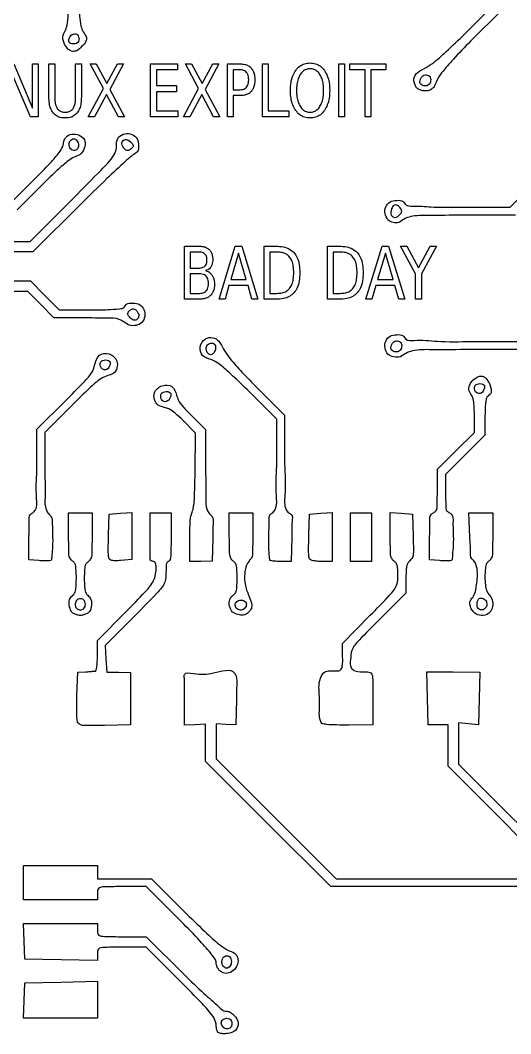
# Model space of a CAD drawing. Extents: x 2 to 350, y 4 to 373.
# Drawn here: x 144 to 209.6, y 85.6 to 221.3 of the extents above; entities that cross this region are included whole.
import ezdxf

# ---------------------------------------------------------------- set-up
doc = ezdxf.new("R2010")
doc.units = 0
doc.layers.get('0').update_dxf_attribs({"linetype": 'CONTINUOUS'})

msp = doc.modelspace()

# ---------------------------------------------------------------- linework, layer by layer
at = {"color": 7}
for p, q in [((203.468751, 219.495907), (207.776829, 223.793627)), ((208.461226, 222.735293), (204.257103, 218.520198)), ((151.851347, 218.880603), (151.851347, 218.880603)), ((150.352059, 217.471884), (150.352059, 217.471884)), ((143.115557, 215.479874), (145.633837, 209.531961)), ((145.633837, 209.531961), (145.633837, 215.479874)), ((145.633837, 215.479874), (146.379429, 215.479874)), ((146.379429, 215.479874), (146.379429, 208.370009)), ((147.821164, 215.479874), (148.593385, 215.479874)), ((147.821164, 211.041554), (147.821164, 215.479874)), ((148.593385, 215.479874), (148.593385, 211.160612)), ((151.396968, 211.160612), (151.396968, 215.479874)), ((151.396968, 215.479874), (152.16919, 215.479874)), ((152.16919, 215.479874), (152.16919, 211.041554)), ((153.340836, 215.479874), (154.166314, 215.479874)), ((155.109718, 212.165422), (153.340836, 215.479874)), ((154.166314, 215.479874), (155.577617, 212.83688)), ((155.577617, 212.83688), (156.996525, 215.479874)), ((157.822003, 215.479874), (155.996061, 212.065431)), ((156.996525, 215.479874), (157.822003, 215.479874)), ((161.435849, 215.479874), (165.026869, 215.479874)), ((161.435849, 208.370009), (161.435849, 215.479874)), ((165.026869, 214.670316), (162.204266, 214.670316)), ((162.204266, 214.670316), (162.204266, 212.565435)), ((165.026869, 215.479874), (165.026869, 214.670316)), ((166.092003, 215.479874), (166.917481, 215.479874)), ((167.860884, 212.165422), (166.092003, 215.479874)), ((166.917481, 215.479874), (168.328784, 212.83688)), ((168.328784, 212.83688), (169.747692, 215.479874)), ((170.57317, 215.479874), (168.747227, 212.065431)), ((169.747692, 215.479874), (170.57317, 215.479874)), ((171.706778, 215.479874), (173.441423, 215.479874)), ((171.706778, 208.370009), (171.706778, 215.479874)), ((172.475195, 214.689358), (172.475195, 212.017788)), ((173.441423, 214.689358), (172.475195, 214.689358)), ((176.408579, 215.479874), (177.176996, 215.479874)), ((176.408579, 208.370009), (176.408579, 215.479874)), ((177.176996, 215.479874), (177.176996, 209.179567)), ((182.776554, 215.608441), (182.776554, 215.608441)), ((182.776554, 214.827458), (182.776554, 214.827458)), ((186.603426, 215.479874), (187.371843, 215.479874)), ((186.603426, 208.370009), (186.603426, 215.479874)), ((187.371843, 215.479874), (187.371843, 208.370009)), ((188.113634, 215.479874), (192.918146, 215.479874)), ((188.113634, 214.670316), (188.113634, 215.479874)), ((190.129778, 214.670316), (188.113634, 214.670316)), ((190.129778, 208.370009), (190.129778, 214.670316)), ((192.918146, 214.670316), (190.901999, 214.670316)), ((190.901999, 214.670316), (190.901999, 208.370009)), ((192.918146, 215.479874), (192.918146, 214.670316)), ((145.344728, 208.370009), (142.82645, 214.317897)), ((153.082162, 208.370009), (155.109718, 212.165422)), ((155.996061, 212.065431), (157.943733, 208.370009)), ((162.204266, 212.565435), (164.908944, 212.565435)), ((164.908944, 212.565435), (164.908944, 211.755876)), ((165.833328, 208.370009), (167.860884, 212.165422)), ((168.747227, 212.065431), (170.6949, 208.370009)), ((172.475195, 212.017788), (173.441423, 212.017788)), ((197.037894, 212.291094), (197.037841, 212.291094)), ((198.888469, 213.008112), (198.888469, 213.008112)), ((155.520556, 211.393973), (153.911444, 208.370009)), ((157.118255, 208.370009), (155.520556, 211.393973)), ((164.908944, 211.755876), (162.204266, 211.755876)), ((162.204266, 211.755876), (162.204266, 209.179567)), ((168.271723, 211.393973), (166.66261, 208.370009)), ((169.869421, 208.370009), (168.271723, 211.393973)), ((173.441423, 211.227297), (172.475195, 211.227297)), ((172.475195, 211.227297), (172.475195, 208.370009)), ((162.204266, 209.179567), (165.095342, 209.179567)), ((165.095342, 209.179567), (165.095342, 208.370009)), ((177.176996, 209.179567), (179.942539, 209.179567)), ((179.942539, 209.179567), (179.942539, 208.370009)), ((146.379429, 208.370009), (145.344728, 208.370009)), ((153.911444, 208.370009), (153.082162, 208.370009)), ((157.943733, 208.370009), (157.118255, 208.370009)), ((165.095342, 208.370009), (161.435849, 208.370009)), ((166.66261, 208.370009), (165.833328, 208.370009)), ((170.6949, 208.370009), (169.869421, 208.370009)), ((172.475195, 208.370009), (171.706778, 208.370009)), ((179.942539, 208.370009), (176.408579, 208.370009)), ((187.371843, 208.370009), (186.603426, 208.370009)), ((190.901999, 208.370009), (190.129778, 208.370009)), ((158.750754, 205.05098), (158.750754, 205.05098)), ((151.732893, 204.896302), (151.732893, 204.896302)), ((142.868769, 196.982514), (146.301738, 200.42841)), ((147.088847, 199.45196), (143.574307, 195.924181)), ((209.546097, 196.27696), (212.529142, 199.27557)), ((145.332992, 191.690847), (151.149804, 197.516099)), ((152.225256, 196.827815), (145.677744, 190.323115)), ((202.57094, 196.27696), (209.546097, 196.27696)), ((193.196938, 194.583627), (193.196911, 194.583627)), ((194.838677, 195.332853), (194.838651, 195.332853)), ((210.251688, 195.218627), (203.074945, 195.218627)), ((138.928541, 191.690847), (145.332992, 191.690847)), ((145.677744, 190.323115), (139.151347, 190.292371)), ((165.95429, 191.060597), (167.917177, 191.060597)), ((165.95429, 183.950732), (165.95429, 191.060597)), ((166.722707, 190.270081), (166.722707, 188.127115)), ((167.860116, 190.270081), (166.722707, 190.270081)), ((170.591423, 183.950732), (172.759729, 191.060597)), ((173.193392, 190.112914), (172.151082, 186.574659)), ((172.759729, 191.060597), (173.630857, 191.060597)), ((174.239505, 186.574659), (173.193392, 190.112914)), ((173.630857, 191.060597), (175.79536, 183.950732)), ((176.620838, 191.060597), (178.199518, 191.060597)), ((176.620838, 183.950732), (176.620838, 191.060597)), ((177.389255, 190.270081), (177.389255, 184.741248)), ((178.317443, 190.270081), (177.389255, 190.270081)), ((185.096256, 191.060597), (186.674936, 191.060597)), ((185.096256, 183.950732), (185.096256, 191.060597)), ((185.864673, 190.270081), (185.864673, 184.741248)), ((186.79286, 190.270081), (185.864673, 190.270081)), ((190.25074, 183.950732), (192.419046, 191.060597)), ((192.852709, 190.112914), (191.810398, 186.574659)), ((192.419046, 191.060597), (193.290174, 191.060597)), ((193.898821, 186.574659), (192.852709, 190.112914)), ((193.290174, 191.060597), (195.454676, 183.950732)), ((194.891678, 191.060597), (195.717156, 191.060597)), ((196.900215, 187.336599), (194.891678, 191.060597)), ((195.717156, 191.060597), (197.29203, 188.136649)), ((197.29203, 188.136649), (198.855495, 191.060597)), ((199.680973, 191.060597), (197.672436, 187.336599)), ((198.855495, 191.060597), (199.680973, 191.060597)), ((166.722707, 188.127115), (167.860116, 188.127115)), ((138.899014, 186.398995), (145.349238, 186.398995)), ((145.349238, 186.398995), (147.26543, 184.458718)), ((166.722707, 187.346133), (166.722707, 184.741248)), ((167.955217, 187.346133), (166.722707, 187.346133)), ((172.151082, 186.574659), (174.239505, 186.574659)), ((191.810398, 186.574659), (193.898821, 186.574659)), ((196.900215, 183.950732), (196.900215, 187.336599)), ((197.672436, 187.336599), (197.672436, 183.950732)), ((144.998718, 184.98807), (138.723648, 184.98807)), ((146.736078, 183.224181), (144.998718, 184.98807)), ((166.722707, 184.741248), (167.955217, 184.741248)), ((171.919036, 185.774634), (171.401686, 183.950732)), ((174.47916, 185.774634), (171.919036, 185.774634)), ((174.99651, 183.950732), (174.47916, 185.774634)), ((177.389255, 184.741248), (178.317443, 184.741248)), ((185.864673, 184.741248), (186.79286, 184.741248)), ((191.578353, 185.774634), (191.061002, 183.950732)), ((194.138476, 185.774634), (191.578353, 185.774634)), ((194.655827, 183.950732), (194.138476, 185.774634)), ((147.26543, 184.458718), (149.181595, 182.518439)), ((167.993259, 183.950732), (165.95429, 183.950732)), ((171.401686, 183.950732), (170.591423, 183.950732)), ((175.79536, 183.950732), (174.99651, 183.950732)), ((178.199518, 183.950732), (176.620838, 183.950732)), ((186.674936, 183.950732), (185.096256, 183.950732)), ((191.061002, 183.950732), (190.25074, 183.950732)), ((195.454676, 183.950732), (194.655827, 183.950732)), ((197.672436, 183.950732), (196.900215, 183.950732)), ((148.473438, 181.460293), (146.736078, 183.224181)), ((149.181595, 182.518439), (153.515179, 182.518439)), ((152.94143, 181.460293), (148.473438, 181.460293)), ((157.848789, 180.931039), (157.848578, 180.931127)), ((159.798398, 181.475745), (159.798398, 181.475745)), ((204.343648, 178.285293), (213.091488, 178.285293)), ((170.077328, 177.074285), (170.077328, 177.074285)), ((195.007931, 177.377556), (195.007931, 177.377556)), ((212.38595, 177.22696), (204.210457, 177.22696)), ((156.022371, 175.227721), (156.022371, 175.227721)), ((178.30968, 167.889857), (174.335427, 171.852852)), ((175.460964, 172.314531), (179.368013, 168.413663)), ((206.116806, 172.052721), (206.116806, 172.052721)), ((146.206911, 166.530835), (150.087423, 170.379591)), ((151.051591, 169.90106), (147.265244, 166.102938)), ((164.132194, 170.969204), (164.132194, 170.969204)), ((166.844411, 168.407514), (168.78468, 166.491338)), ((179.368013, 168.413663), (179.368013, 161.884199)), ((204.768013, 166.095537), (204.768013, 168.465426)), ((167.444698, 166.018017), (165.746708, 167.741933)), ((178.30968, 161.622295), (178.30968, 167.889857)), ((206.179142, 168.310491), (206.179142, 165.744022)), ((146.206911, 160.942787), (146.206911, 166.530835)), ((147.265244, 166.102938), (147.265244, 160.76658)), ((167.393607, 160.774571), (167.444698, 166.018017)), ((168.78468, 166.491338), (168.78468, 160.960782)), ((202.298578, 163.645014), (204.768013, 166.095537)), ((206.179142, 165.744022), (203.533309, 163.115847)), ((199.829142, 161.194493), (202.298578, 163.645014)), ((203.533309, 163.115847), (200.887476, 160.487675)), ((199.829142, 158.274615), (199.829142, 161.194493)), ((200.887476, 160.487675), (200.887476, 157.921206)), ((150.440244, 152.21748), (150.440244, 155.354737)), ((150.440244, 155.354737), (152.027744, 155.354737)), ((152.027744, 155.354737), (153.615244, 155.354737)), ((153.615244, 155.354737), (153.615244, 152.168667)), ((155.804248, 152.387308), (155.908309, 155.178347)), ((155.908309, 155.178347), (157.407597, 155.286826)), ((157.407597, 155.286826), (158.906911, 155.395306)), ((158.906911, 155.395306), (158.906911, 152.237075)), ((161.376347, 152.356119), (161.376347, 155.354729)), ((161.376347, 155.354729), (162.787476, 155.354729)), ((162.787476, 155.354729), (164.198578, 155.354729)), ((164.198578, 155.354729), (164.198578, 151.982519)), ((171.95968, 152.21748), (171.95968, 155.354737)), ((171.95968, 155.354737), (173.54718, 155.354737)), ((173.54718, 155.354737), (175.13468, 155.354737)), ((175.13468, 155.354737), (175.13468, 152.21748)), ((182.615351, 152.387308), (182.719411, 155.178347)), ((182.719411, 155.178347), (184.218726, 155.286826)), ((184.218726, 155.286826), (185.718013, 155.395306)), ((185.718013, 155.395306), (185.718013, 152.105042)), ((188.187476, 152.091543), (188.187476, 155.354737)), ((188.187476, 155.354737), (189.598578, 155.354737)), ((189.598578, 155.354737), (191.00968, 155.354737)), ((191.00968, 155.354737), (191.00968, 152.091543)), ((193.479142, 152.237758), (193.479142, 155.395298)), ((193.479142, 155.395298), (194.97843, 155.286818)), ((194.97843, 155.286818), (196.477744, 155.178339)), ((196.477744, 155.178339), (196.581276, 152.202332)), ((204.137432, 152.091543), (204.035991, 155.354737)), ((204.035991, 155.354737), (205.63672, 155.354737)), ((205.63672, 155.354737), (207.237476, 155.354737)), ((207.237476, 155.354737), (207.237476, 152.21748)), ((145.148578, 149.047327), (145.148578, 152.201033)), ((158.906911, 152.237075), (158.906911, 149.078844)), ((180.351417, 152.091543), (180.249976, 148.828347)), ((185.718013, 152.105042), (185.718013, 148.814779)), ((188.187476, 148.828347), (188.187476, 152.091543)), ((191.00968, 152.091543), (191.00968, 148.828347)), ((198.770809, 149.047327), (198.770809, 152.201033)), ((166.668013, 148.79529), (166.668013, 152.045628)), ((166.668013, 152.045628), (166.668013, 152.045604)), ((169.768639, 151.936355), (169.666642, 148.859214)), ((146.471494, 148.932646), (145.148578, 149.047327)), ((146.471494, 148.932434), (146.471494, 148.932646)), ((155.852561, 149.199182), (155.852561, 149.199182)), ((158.906911, 149.078844), (157.455936, 148.940472)), ((168.167328, 148.827252), (166.668013, 148.79529)), ((169.666642, 148.859214), (168.167328, 148.827252)), ((177.403376, 148.97028), (177.403376, 148.970299)), ((180.249976, 148.828347), (178.902691, 148.823294)), ((182.661229, 149.205524), (182.661229, 149.205524)), ((185.718013, 148.814779), (184.264604, 148.814779)), ((189.598578, 148.828347), (188.187476, 148.828347)), ((191.00968, 148.828347), (189.598578, 148.828347)), ((200.093726, 148.932646), (198.770809, 149.047327)), ((200.093726, 148.932434), (200.093726, 148.932646)), ((195.595809, 146.599645), (195.595809, 144.582401)), ((195.595809, 144.582401), (191.891642, 140.890839)), ((152.667983, 142.788164), (152.667983, 142.788137)), ((174.209062, 142.844478), (174.209062, 142.844478)), ((206.418008, 142.866729), (206.418008, 142.866729)), ((150.796823, 142.120988), (150.796823, 142.120988)), ((154.320809, 138.233968), (158.176502, 142.120041)), ((159.420335, 141.644256), (155.347657, 137.560233)), ((172.383013, 142.019737), (172.383013, 142.019737)), ((187.129142, 137.853589), (190.833309, 141.612549)), ((204.351718, 142.476916), (204.351718, 142.476916)), ((154.320809, 136.211014), (154.320809, 138.233968)), ((155.347657, 137.560233), (155.451585, 135.785953)), ((187.129142, 136.020823), (187.129142, 137.853589)), ((155.451585, 135.785953), (155.555513, 134.011673)), ((151.572158, 130.852831), (151.674976, 133.988146)), ((151.674976, 133.988146), (152.733309, 134.042221)), ((155.555513, 134.011673), (157.143013, 133.988045)), ((157.143013, 133.988045), (158.730513, 133.964418)), ((158.730513, 133.964418), (158.730513, 130.46029)), ((198.494663, 130.500057), (198.394942, 134.043992)), ((198.394942, 134.043992), (201.945571, 134.027825)), ((201.945571, 134.027825), (205.496226, 134.011659)), ((205.496226, 134.011659), (205.39669, 130.483883)), ((158.730513, 130.46029), (158.730513, 126.956159)), ((172.942607, 130.39571), (172.841642, 126.956127)), ((191.186078, 130.483896), (191.186078, 126.956119)), ((198.594411, 126.956127), (198.494663, 130.500057)), ((205.39669, 130.483883), (205.29718, 126.956103)), ((165.962476, 126.905306), (165.962476, 130.19391)), ((151.654206, 127.235813), (151.654206, 127.235773)), ((158.730513, 126.956159), (155.284792, 126.855117)), ((167.373578, 126.958011), (165.962476, 126.905306)), ((168.78468, 127.01071), (167.373578, 126.958011)), ((168.78468, 124.516674), (168.78468, 127.01071)), ((171.518726, 127.00218), (170.195809, 127.048236)), ((170.195809, 127.048236), (170.195809, 124.70625)), ((172.841642, 126.956127), (171.518726, 127.00218)), ((184.337682, 127.113482), (184.337682, 127.113482)), ((191.186078, 126.956119), (187.967686, 126.90761)), ((199.917328, 126.956127), (198.594411, 126.956127)), ((201.240244, 126.956127), (199.917328, 126.956127)), ((201.240244, 124.183553), (201.240244, 126.956127)), ((203.974263, 127.071885), (202.651347, 127.187672)), ((202.651347, 127.187672), (202.651347, 124.421643)), ((205.29718, 126.956103), (203.974263, 127.071885)), ((168.78468, 122.022637), (168.78468, 124.516674)), ((170.195809, 124.70625), (170.195809, 122.364262)), ((201.240244, 121.410984), (201.240244, 124.183553)), ((202.651347, 124.421643), (202.651347, 121.655615)), ((170.195809, 122.364262), (178.22795, 114.337809)), ((177.160409, 113.641479), (168.78468, 122.022637)), ((206.825572, 115.805082), (201.240244, 121.410984)), ((202.651347, 121.655615), (207.859114, 116.456563)), ((212.4109, 110.19917), (206.825572, 115.805082)), ((207.859114, 116.456563), (213.066855, 111.257503)), ((178.22795, 114.337809), (186.260092, 106.311356)), ((185.536112, 105.260378), (177.160409, 113.641479)), ((144.443013, 105.789465), (144.443013, 108.082503)), ((144.443013, 108.082503), (149.381911, 108.082503)), ((149.381911, 108.082503), (154.320809, 108.082503)), ((154.320809, 108.082503), (154.320809, 107.200568)), ((154.320809, 107.200568), (154.320809, 106.318632)), ((154.320809, 106.318632), (157.941685, 106.318632)), ((157.941685, 106.318632), (161.562561, 106.318632)), ((161.562561, 106.318632), (166.281034, 101.590396)), ((186.260092, 106.311356), (215.501154, 106.322733)), ((144.443013, 103.496401), (144.443013, 105.789465)), ((160.837734, 105.260299), (157.579258, 105.260299)), ((165.516758, 100.590879), (160.837734, 105.260299)), ((214.830488, 105.260378), (185.536112, 105.260378)), ((149.381911, 103.496401), (144.443013, 103.496401)), ((154.320809, 103.496401), (149.381911, 103.496401)), ((154.320809, 104.378337), (154.320809, 103.496401)), ((144.515112, 97.940151), (144.410787, 100.321401)), ((144.410787, 100.321401), (149.365798, 100.321401)), ((149.365798, 100.321401), (154.320809, 100.321401)), ((154.320809, 100.321401), (154.320809, 99.439465)), ((144.619411, 95.558901), (144.515112, 97.940151)), ((157.583994, 98.556763), (160.84718, 98.556763)), ((160.84718, 98.556763), (165.940356, 93.478668)), ((160.837734, 97.146401), (157.579258, 97.146401)), ((165.516758, 92.477061), (160.837734, 97.146401)), ((149.470097, 95.460741), (144.619411, 95.558901)), ((154.320809, 95.362607), (149.470097, 95.460741)), ((154.320809, 96.254491), (154.320809, 95.362607)), ((170.619142, 94.041965), (170.619142, 94.041965)), ((172.193995, 94.87707), (172.193995, 94.87707)), ((144.515112, 90.002651), (144.619411, 92.383901)), ((144.619411, 92.383901), (149.470097, 92.482061)), ((149.470097, 92.482061), (154.320809, 92.580195)), ((154.320809, 92.580195), (154.320809, 90.100811)), ((144.410787, 87.621401), (144.515112, 90.002651)), ((154.320809, 90.100811), (154.320809, 87.621401)), ((149.365798, 87.621401), (144.410787, 87.621401)), ((154.320809, 87.621401), (149.365798, 87.621401)), ((172.312476, 86.91589), (172.312476, 86.91589)), ((170.447719, 85.723968), (170.447719, 85.723254))]:
    msp.add_line(p, q, dxfattribs=at)
for points, knots in [([(150.352059, 217.471884), (150.165218, 217.714703), (149.754694, 218.248222), (149.604459, 219.287146), (150.096734, 220.011862), (150.347764, 220.924096), (150.404478, 222.212821), (150.427169, 223.287397), (150.440244, 223.906649)], [0, 0, 0, 0, 0.917094, 2.015031, 2.844262, 3.46606, 4.833947, 6.694306, 6.694306, 6.694306, 6.694306]), ([(151.824597, 223.76787), (151.846855, 223.136377), (151.884943, 222.055721), (152.041726, 220.707146), (152.347085, 219.734276), (152.909551, 219.162941), (152.812024, 218.320666), (152.189225, 217.828336), (151.703452, 217.22624), (150.945198, 217.082703), (150.571881, 217.327651), (150.352059, 217.471884)], [0, 0, 0, 0, 1.895578, 3.243851, 4.063031, 4.923116, 5.481366, 6.36746, 7.213125, 7.742759, 8.501251, 8.501251, 8.501251, 8.501251]), ([(151.851347, 218.880603), (151.783872, 219.120623), (151.653355, 219.584896), (150.800042, 219.461822), (150.504331, 218.917446), (150.461554, 218.418057), (150.74309, 218.154843), (151.124933, 218.141808), (151.525388, 218.170212), (151.831924, 218.474668), (151.844424, 218.735923), (151.851347, 218.880603)], [0, 0, 0, 0, 0.653369, 1.263814, 2.033561, 2.380877, 2.665449, 3.072164, 3.493348, 3.832723, 4.253912, 4.253912, 4.253912, 4.253912]), ([(197.037841, 212.291094), (196.854358, 212.607454), (196.49866, 213.220747), (196.955204, 214.35497), (198.073329, 214.818337), (199.463003, 215.717912), (201.254461, 217.342564), (202.655273, 218.70482), (203.468751, 219.495907)], [0, 0, 0, 0, 1.048027, 2.031696, 3.205583, 4.554695, 7.015281, 10.423268, 10.423268, 10.423268, 10.423268]), ([(204.257103, 218.520198), (203.479984, 217.726109), (202.138256, 216.355082), (200.584864, 214.582764), (199.701965, 213.340924), (199.452057, 212.472054), (198.980487, 211.988691), (198.413712, 211.84388), (197.871725, 211.869096), (197.390239, 211.997683), (197.148369, 212.199097), (197.037894, 212.291094)], [0, 0, 0, 0, 3.330498, 5.75024, 7.085849, 7.848136, 8.420048, 9.018897, 9.538693, 10.046786, 10.473989, 10.473989, 10.473989, 10.473989]), ([(173.441423, 215.479874), (173.637322, 215.469747), (174.004405, 215.450769), (174.516463, 215.272294), (174.763491, 215.046407), (174.883156, 214.936983)], [0, 0, 0, 0, 0.587659, 1.101179, 1.583667, 1.583667, 1.583667, 1.583667]), ([(174.883156, 214.936983), (174.982771, 214.803295), (175.19312, 214.520994), (175.343741, 213.966964), (175.389563, 213.354727), (175.34572, 212.738437), (175.18731, 212.188829), (174.907302, 211.751009), (174.510258, 211.437784), (174.005844, 211.254619), (173.637882, 211.236807), (173.441423, 211.227297)], [0, 0, 0, 0, 0.496396, 1.048208, 1.689719, 2.336494, 2.891334, 3.388613, 3.869446, 4.382407, 4.970011, 4.970011, 4.970011, 4.970011]), ([(173.441423, 212.017788), (173.552802, 212.024119), (173.764499, 212.036151), (174.055664, 212.157748), (174.286424, 212.359387), (174.451639, 212.634753), (174.546587, 212.975701), (174.57274, 213.355068), (174.546568, 213.733947), (174.451422, 214.073254), (174.286265, 214.347826), (174.055676, 214.549407), (173.764496, 214.670993), (173.552801, 214.683027), (173.441423, 214.689358)], [0, 0, 0, 0, 0.332778, 0.632512, 0.92701, 1.237614, 1.581922, 1.979042, 2.373529, 2.716318, 3.026472, 3.32097, 3.620704, 3.953482, 3.953482, 3.953482, 3.953482]), ([(180.859314, 209.231964), (180.714266, 209.474075), (180.409705, 209.982443), (180.190116, 210.909074), (180.120488, 211.917193), (180.187259, 212.928798), (180.419207, 213.846458), (180.816062, 214.604917), (181.351765, 215.182881), (182.028625, 215.550724), (182.523624, 215.588923), (182.776554, 215.608441)], [0, 0, 0, 0, 0.842457, 1.768929, 2.819609, 3.870289, 4.796761, 5.639218, 6.41074, 7.13227, 7.886176, 7.886176, 7.886176, 7.886176]), ([(182.776554, 214.827458), (182.599835, 214.81177), (182.250607, 214.780767), (181.772701, 214.493073), (181.55791, 214.200228), (181.445139, 214.046476)], [0, 0, 0, 0, 0.527078, 1.041601, 1.610347, 1.610347, 1.610347, 1.610347]), ([(182.776554, 215.608441), (183.028081, 215.588524), (183.520387, 215.549541), (184.203112, 215.187297), (184.521562, 214.802535), (184.686186, 214.603631)], [0, 0, 0, 0, 0.751399, 1.470684, 2.240457, 2.240457, 2.240457, 2.240457]), ([(184.100363, 214.046476), (183.989099, 214.200242), (183.777124, 214.49319), (183.301267, 214.781009), (182.953013, 214.811838), (182.776554, 214.827458)], [0, 0, 0, 0, 0.566023, 1.07836, 1.604606, 1.604606, 1.604606, 1.604606]), ([(184.686186, 214.603631), (184.831249, 214.36151), (185.135842, 213.853123), (185.355169, 212.92666), (185.425895, 211.918513), (185.3551, 210.910311), (185.135385, 209.984142), (184.831216, 209.474815), (184.686186, 209.231964)], [0, 0, 0, 0, 0.842457, 1.768929, 2.81961, 3.868172, 4.794644, 5.638975, 5.638975, 5.638975, 5.638975]), ([(181.445139, 214.046476), (181.345338, 213.855313), (181.132722, 213.448059), (180.986081, 212.718201), (180.937486, 211.91868), (180.986078, 211.119657), (181.13292, 210.391452), (181.345352, 209.98488), (181.445139, 209.793898)], [0, 0, 0, 0, 0.644168, 1.372337, 2.209599, 3.044223, 3.77084, 4.414517, 4.414517, 4.414517, 4.414517]), ([(184.100363, 209.793898), (184.20015, 209.98488), (184.412582, 210.391452), (184.559424, 211.119657), (184.608016, 211.91868), (184.559421, 212.718201), (184.41278, 213.448059), (184.200164, 213.855313), (184.100363, 214.046476)], [0, 0, 0, 0, 0.643677, 1.370294, 2.204918, 3.04218, 3.77035, 4.414517, 4.414517, 4.414517, 4.414517]), ([(198.888469, 213.008112), (198.917802, 213.251574), (198.973054, 213.710158), (198.316278, 214.14847), (197.751417, 213.860737), (197.536677, 213.464661), (197.447398, 213.153125), (197.526236, 212.76036), (197.952992, 212.478082), (198.563396, 212.526437), (198.778339, 212.844928), (198.888469, 213.008112)], [0, 0, 0, 0, 0.6849, 1.290077, 1.945569, 2.307987, 2.634593, 2.897051, 3.45568, 3.990855, 4.553178, 4.553178, 4.553178, 4.553178]), ([(148.368947, 208.941476), (148.257617, 209.119909), (148.017921, 209.504079), (147.851187, 210.232304), (147.831707, 210.757367), (147.821164, 211.041554)], [0, 0, 0, 0, 0.627438, 1.350886, 2.204417, 2.204417, 2.204417, 2.204417]), ([(148.593385, 211.160612), (148.598841, 210.929685), (148.608713, 210.511818), (148.712774, 209.952535), (148.8908, 209.517023), (149.178252, 209.211723), (149.561879, 209.041126), (149.996368, 208.997807), (150.430519, 209.04116), (150.812734, 209.212011), (151.099524, 209.517156), (151.277602, 209.95252), (151.381632, 210.511823), (151.391509, 210.929687), (151.396968, 211.160612)], [0, 0, 0, 0, 0.692015, 1.252215, 1.699205, 2.084012, 2.47853, 2.930832, 3.381039, 3.774408, 4.158921, 4.605911, 5.166112, 5.858127, 5.858127, 5.858127, 5.858127]), ([(152.16919, 211.041554), (152.158581, 210.757355), (152.138976, 210.232173), (151.970875, 209.503654), (151.729695, 209.119852), (151.617604, 208.941476)], [0, 0, 0, 0, 0.853561, 1.57733, 2.205796, 2.205796, 2.205796, 2.205796]), ([(184.686186, 209.231964), (184.521482, 209.033171), (184.20265, 208.64835), (183.520042, 208.299151), (182.775703, 208.197519), (182.030679, 208.299215), (181.34556, 208.648102), (181.024897, 209.03314), (180.859314, 209.231964)], [0, 0, 0, 0, 0.76786, 1.486408, 2.237728, 2.991556, 3.712352, 4.481965, 4.481965, 4.481965, 4.481965]), ([(181.445139, 209.793898), (181.557909, 209.639468), (181.772698, 209.345334), (182.250609, 209.066614), (182.776258, 208.98576), (183.301273, 209.06633), (183.777125, 209.345232), (183.989099, 209.63946), (184.100363, 209.793898)], [0, 0, 0, 0, 0.568757, 1.083283, 1.610362, 2.136608, 2.648949, 3.214982, 3.214982, 3.214982, 3.214982]), ([(151.617604, 208.941476), (151.484857, 208.798804), (151.216818, 208.510723), (150.635576, 208.27543), (149.996232, 208.208878), (149.356149, 208.27551), (148.772492, 208.510568), (148.502575, 208.798788), (148.368947, 208.941476)], [0, 0, 0, 0, 0.578588, 1.168276, 1.829824, 2.493888, 3.0859, 3.666346, 3.666346, 3.666346, 3.666346]), ([(146.301738, 200.42841), (146.9288, 201.07253), (147.986613, 202.159117), (149.162413, 203.520774), (149.752688, 204.452464), (149.778014, 205.068724), (149.974222, 205.470193), (150.344109, 205.961556), (151.177672, 206.15367), (152.097955, 205.911968), (152.806413, 205.140371), (152.596345, 204.139906), (152.10434, 203.273744), (151.162237, 203.01323), (150.129266, 202.31577), (148.78072, 201.096993), (147.702103, 200.048238), (147.088847, 199.45196)], [0, 0, 0, 0, 2.689928, 4.537728, 5.446177, 5.886622, 6.350427, 6.766407, 7.693599, 8.675998, 9.56053, 10.502909, 11.517247, 12.379857, 13.302496, 15.25071, 17.818087, 17.818087, 17.818087, 17.818087]), ([(151.732893, 204.896302), (151.685327, 204.992613), (151.594738, 205.176037), (151.392111, 205.376609), (151.037744, 205.518286), (150.585959, 205.154789), (150.465549, 204.543963), (150.759161, 203.946473), (151.403988, 203.8052), (151.876299, 204.283349), (151.784373, 204.676263), (151.732893, 204.896302)], [0, 0, 0, 0, 0.320313, 0.610033, 0.84074, 1.397895, 2.029266, 2.622199, 3.206634, 3.706731, 4.343263, 4.343263, 4.343263, 4.343263]), ([(151.149804, 197.516099), (152.362072, 198.770937), (154.176995, 200.649593), (156.304442, 202.726557), (156.904122, 204.055046), (156.819222, 204.760001), (156.935566, 205.240691), (157.207039, 205.820416), (157.969522, 206.197614), (158.938568, 206.129661), (159.72926, 205.480431), (159.861983, 204.574193), (159.799627, 203.688958), (158.903943, 203.206483), (157.588176, 201.998169), (155.254114, 199.821817), (153.335053, 197.92484), (152.225256, 196.827815)], [0, 0, 0, 0, 5.23793, 7.841867, 8.895055, 9.416434, 9.933756, 10.361979, 11.29898, 12.249961, 13.166495, 14.094634, 14.946856, 15.551868, 16.965182, 20.38333, 25.070853, 25.070853, 25.070853, 25.070853]), ([(158.750754, 205.05098), (158.512039, 205.231304), (158.10029, 205.542336), (157.410501, 204.927184), (157.760587, 204.298378), (158.090169, 203.913719), (158.503453, 203.843636), (158.791018, 204.100377), (159.120357, 204.32524), (159.08208, 204.768043), (158.879797, 204.940784), (158.750754, 205.05098)], [0, 0, 0, 0, 0.786366, 1.356365, 2.141188, 2.576807, 2.873907, 3.272551, 3.687711, 3.966693, 4.45823, 4.45823, 4.45823, 4.45823]), ([(193.196911, 194.583627), (193.030893, 194.848218), (192.696774, 195.380716), (192.82716, 196.344575), (193.453753, 197.100217), (194.340102, 197.209543), (195.225049, 197.218455), (195.603345, 196.407208), (197.093916, 196.473065), (199.293305, 196.246447), (201.346947, 196.265566), (202.57094, 196.27696)], [0, 0, 0, 0, 0.912482, 1.836403, 2.717289, 3.625947, 4.482565, 5.056681, 5.974657, 8.429358, 12.050818, 12.050818, 12.050818, 12.050818]), ([(194.838651, 195.332853), (194.915772, 195.43058), (195.052567, 195.603925), (195.043541, 195.967891), (194.753086, 196.273642), (194.441189, 196.626715), (193.865889, 196.564188), (193.648573, 195.964243), (193.443238, 195.247758), (194.241334, 194.726153), (194.616951, 195.107653), (194.838677, 195.332853)], [0, 0, 0, 0, 0.364012, 0.645667, 0.998589, 1.600721, 1.960932, 2.49866, 3.355355, 3.929569, 4.756899, 4.756899, 4.756899, 4.756899]), ([(203.074945, 195.218627), (201.569527, 195.195545), (199.297415, 195.160708), (196.68483, 195.195892), (195.366507, 194.761097), (194.716202, 194.172173), (193.842576, 194.129439), (193.411857, 194.432438), (193.196938, 194.583627)], [0, 0, 0, 0, 4.527384, 6.833137, 7.771744, 8.613424, 9.39, 10.163403, 10.163403, 10.163403, 10.163403]), ([(167.860116, 188.127115), (167.975171, 188.13164), (168.187866, 188.140004), (168.4778, 188.226458), (168.707927, 188.377419), (168.868333, 188.599015), (168.958996, 188.880875), (168.98317, 189.197722), (168.958936, 189.514005), (168.868209, 189.794434), (168.707014, 190.014866), (168.478503, 190.168837), (168.188031, 190.256902), (167.975177, 190.265457), (167.860116, 190.270081)], [0, 0, 0, 0, 0.344442, 0.636748, 0.896124, 1.155478, 1.440766, 1.773425, 2.103465, 2.387254, 2.646175, 2.90705, 3.199836, 3.544323, 3.544323, 3.544323, 3.544323]), ([(167.917177, 191.060597), (168.098767, 191.052425), (168.439572, 191.037087), (168.909166, 190.88242), (169.286332, 190.621884), (169.560347, 190.259344), (169.719001, 189.806606), (169.757682, 189.341719), (169.732274, 188.913626), (169.654173, 188.560594), (169.519127, 188.265019), (169.326779, 188.031699), (169.078614, 187.862083), (168.886939, 187.810697), (168.788305, 187.784254)], [0, 0, 0, 0, 0.5434, 1.019841, 1.461894, 1.898514, 2.35995, 2.881713, 3.287915, 3.64335, 3.960437, 4.253331, 4.540613, 4.845168, 4.845168, 4.845168, 4.845168]), ([(178.199518, 191.060597), (178.535089, 191.044744), (179.156189, 191.015401), (180.018189, 190.739809), (180.427866, 190.373058), (180.622696, 190.198642)], [0, 0, 0, 0, 1.007562, 1.864869, 2.642306, 2.642306, 2.642306, 2.642306]), ([(180.622696, 190.198642), (180.780046, 189.979283), (181.119819, 189.505609), (181.348263, 188.564453), (181.419328, 187.511952), (181.351966, 186.451622), (181.106312, 185.520437), (180.662907, 184.786603), (180.002909, 184.281673), (179.156666, 183.993072), (178.535019, 183.965573), (178.199518, 183.950732)], [0, 0, 0, 0, 0.803509, 1.735056, 2.849526, 3.969836, 4.906311, 5.714077, 6.492514, 7.348625, 8.352401, 8.352401, 8.352401, 8.352401]), ([(180.036872, 189.603377), (179.900285, 189.737969), (179.61631, 190.017796), (179.000325, 190.235403), (178.556465, 190.257943), (178.317443, 190.270081)], [0, 0, 0, 0, 0.569665, 1.184385, 1.901691, 1.901691, 1.901691, 1.901691]), ([(186.674936, 191.060597), (187.010507, 191.044744), (187.631607, 191.015401), (188.493606, 190.73981), (188.903283, 190.373058), (189.098113, 190.198642)], [0, 0, 0, 0, 1.007562, 1.864868, 2.642304, 2.642304, 2.642304, 2.642304]), ([(189.098113, 190.198642), (189.255463, 189.979283), (189.595237, 189.50561), (189.823681, 188.564453), (189.894746, 187.511952), (189.827384, 186.451622), (189.581729, 185.520437), (189.138323, 184.786604), (188.478327, 184.281673), (187.632084, 183.993072), (187.010437, 183.965573), (186.674936, 183.950732)], [0, 0, 0, 0, 0.803509, 1.735057, 2.849527, 3.969837, 4.906312, 5.714079, 6.492514, 7.348625, 8.352401, 8.352401, 8.352401, 8.352401]), ([(188.51229, 189.603377), (188.375704, 189.737969), (188.091728, 190.017796), (187.475742, 190.235403), (187.031882, 190.257943), (186.79286, 190.270081)], [0, 0, 0, 0, 0.569666, 1.184387, 1.901693, 1.901693, 1.901693, 1.901693]), ([(180.036872, 185.407952), (180.148714, 185.580022), (180.393198, 185.956161), (180.551041, 186.689074), (180.603017, 187.510875), (180.551118, 188.331141), (180.393008, 189.059413), (180.148701, 189.432569), (180.036872, 189.603377)], [0, 0, 0, 0, 0.611309, 1.336298, 2.21148, 3.080852, 3.801233, 4.409335, 4.409335, 4.409335, 4.409335]), ([(188.51229, 185.407952), (188.624133, 185.580022), (188.868617, 185.956161), (189.026459, 186.689074), (189.078436, 187.510875), (189.026536, 188.331141), (188.868427, 189.059413), (188.62412, 189.432569), (188.51229, 189.603377)], [0, 0, 0, 0, 0.611309, 1.336298, 2.21148, 3.080852, 3.801233, 4.409335, 4.409335, 4.409335, 4.409335]), ([(168.788305, 187.784254), (168.907461, 187.74394), (169.141324, 187.664818), (169.447074, 187.443409), (169.593082, 187.24608), (169.66704, 187.146126)], [0, 0, 0, 0, 0.376036, 0.738034, 1.109615, 1.109615, 1.109615, 1.109615]), ([(168.871994, 187.027069), (168.797443, 187.091633), (168.640661, 187.227413), (168.315523, 187.329278), (168.081485, 187.340226), (167.955217, 187.346133)], [0, 0, 0, 0, 0.293349, 0.61692, 0.996028, 0.996028, 0.996028, 0.996028]), ([(167.955217, 184.741248), (168.081909, 184.746762), (168.316732, 184.756982), (168.636794, 184.863552), (168.887823, 185.050263), (169.059108, 185.319987), (169.155639, 185.660595), (169.181991, 186.047016), (169.154417, 186.430574), (169.064123, 186.775739), (168.933148, 186.947072), (168.871994, 187.027069)], [0, 0, 0, 0, 0.379108, 0.702679, 0.996028, 1.299525, 1.643044, 2.048152, 2.454826, 2.796821, 3.096357, 3.096357, 3.096357, 3.096357]), ([(169.66704, 187.146126), (169.730873, 187.03251), (169.862766, 186.797755), (169.961851, 186.384221), (169.996217, 185.897448), (169.951995, 185.373207), (169.78079, 184.862147), (169.483832, 184.451207), (169.073893, 184.154197), (168.562109, 183.977543), (168.190723, 183.960039), (167.993259, 183.950732)], [0, 0, 0, 0, 0.389386, 0.804553, 1.261473, 1.851088, 2.371023, 2.858876, 3.346736, 3.867067, 4.457826, 4.457826, 4.457826, 4.457826]), ([(178.317443, 184.741248), (178.556465, 184.753386), (179.000325, 184.775926), (179.61631, 184.993533), (179.900285, 185.27336), (180.036872, 185.407952)], [0, 0, 0, 0, 0.717306, 1.332026, 1.901691, 1.901691, 1.901691, 1.901691]), ([(186.79286, 184.741248), (187.031882, 184.753386), (187.475742, 184.775926), (188.091728, 184.993533), (188.375704, 185.27336), (188.51229, 185.407952)], [0, 0, 0, 0, 0.717306, 1.332027, 1.901693, 1.901693, 1.901693, 1.901693]), ([(153.515179, 182.518439), (154.258291, 182.523804), (155.521627, 182.532924), (156.923987, 182.637515), (157.901271, 182.750853), (158.215628, 183.462718), (159.106196, 183.449808), (159.988878, 183.34376), (160.623503, 182.579733), (160.724374, 181.647215), (160.342307, 180.753769), (159.475095, 180.383877), (158.558623, 180.396453), (158.080026, 180.756892), (157.848789, 180.931039)], [0, 0, 0, 0, 2.210701, 3.758331, 4.362274, 4.936389, 5.793007, 6.701665, 7.582548, 8.506467, 9.418945, 10.271017, 11.179357, 12.028489, 12.028489, 12.028489, 12.028489]), ([(159.798398, 181.475745), (159.824745, 181.560749), (159.883878, 181.751532), (159.78967, 182.07159), (159.597674, 182.37719), (159.353852, 182.655357), (158.963344, 182.710286), (158.678983, 182.476491), (158.402923, 182.246053), (158.364859, 181.866394), (158.643346, 181.52658), (158.948182, 181.172251), (159.509591, 181.084597), (159.697569, 181.339187), (159.798398, 181.475745)], [0, 0, 0, 0, 0.262458, 0.58906, 0.951475, 1.358585, 1.64652, 2.030028, 2.410934, 2.69002, 3.06768, 3.672618, 4.079602, 4.55047, 4.55047, 4.55047, 4.55047]), ([(157.848578, 180.931127), (157.639379, 181.05243), (156.990541, 181.428655), (155.266219, 181.402592), (153.855166, 181.437615), (152.94143, 181.460293)], [0, 0, 0, 0, 0.717148, 2.224266, 4.99334, 4.99334, 4.99334, 4.99334]), ([(204.210457, 177.22696), (202.486374, 177.195214), (199.914714, 177.147861), (196.986045, 177.235424), (195.594819, 176.767322), (194.893013, 176.149035), (193.967698, 176.154257), (193.10281, 176.519513), (192.720025, 177.414217), (192.821277, 178.346544), (193.455173, 179.110075), (194.340431, 179.218282), (195.222874, 179.224284), (195.645116, 178.35053), (197.479357, 178.545199), (200.211389, 178.218783), (202.7964, 178.26039), (204.343648, 178.285293)], [0, 0, 0, 0, 5.190509, 7.742221, 8.680969, 9.530101, 10.438441, 11.290514, 12.202996, 13.126916, 14.007803, 14.91646, 15.773079, 16.347194, 17.47821, 20.54223, 25.110517, 25.110517, 25.110517, 25.110517]), ([(174.335427, 171.852852), (173.603931, 172.560148), (172.36679, 173.756362), (170.84286, 175.159961), (169.576751, 175.915692), (168.298467, 176.171519), (167.867964, 177.637609), (168.616864, 178.721671), (169.757694, 178.922984), (170.734158, 178.327661), (171.150079, 177.209437), (172.108868, 175.901915), (173.557899, 174.268455), (174.782338, 173.011293), (175.460964, 172.314531)], [0, 0, 0, 0, 3.058407, 5.172525, 6.166069, 7.500382, 8.755557, 10.021961, 10.982204, 11.954268, 13.181223, 14.461434, 16.808264, 19.726149, 19.726149, 19.726149, 19.726149]), ([(170.077328, 177.074285), (170.128809, 177.294323), (170.220735, 177.687233), (169.748435, 178.165386), (169.103621, 178.0241), (168.809989, 177.426629), (168.930396, 176.815791), (169.382184, 176.452302), (169.73656, 176.59397), (169.939193, 176.794545), (170.029769, 176.977973), (170.077328, 177.074285)], [0, 0, 0, 0, 0.636532, 1.136624, 1.72104, 2.313982, 2.945351, 3.502506, 3.73323, 4.02295, 4.343256, 4.343256, 4.343256, 4.343256]), ([(195.007931, 177.377556), (195.037256, 177.621018), (195.092494, 178.079604), (194.435719, 178.517911), (193.870847, 178.230189), (193.656132, 177.834101), (193.56686, 177.522569), (193.645699, 177.12981), (194.072445, 176.847523), (194.682852, 176.895881), (194.897799, 177.214372), (195.007931, 177.377556)], [0, 0, 0, 0, 0.684901, 1.290084, 1.945577, 2.307985, 2.634589, 2.897046, 3.455666, 3.990848, 4.553174, 4.553174, 4.553174, 4.553174]), ([(150.087423, 170.379591), (150.863597, 171.18058), (152.076, 172.431745), (153.594304, 173.960673), (154.010814, 175.304382), (154.364797, 176.630676), (156.011507, 176.8345), (157.015303, 175.851691), (157.013607, 174.726982), (156.503934, 173.907911), (155.577528, 173.72897), (154.451283, 173.152777), (152.981786, 171.774978), (151.781636, 170.60982), (151.051591, 169.90106)], [0, 0, 0, 0, 3.378261, 5.276928, 6.244564, 7.646962, 8.943428, 10.396843, 11.271217, 12.16262, 13.026682, 13.976248, 15.947031, 19.007545, 19.007545, 19.007545, 19.007545]), ([(156.022371, 175.227721), (156.036114, 175.343701), (156.061666, 175.559332), (155.774742, 175.806436), (155.411491, 175.829109), (155.053503, 175.779929), (154.758469, 175.618003), (154.589979, 175.172023), (154.824669, 174.510133), (155.739579, 174.439734), (155.919391, 174.940773), (156.022371, 175.227721)], [0, 0, 0, 0, 0.329126, 0.611911, 1.013448, 1.387458, 1.699872, 1.957128, 2.763435, 3.369359, 4.181486, 4.181486, 4.181486, 4.181486]), ([(165.746708, 167.741933), (165.420543, 168.050943), (164.841656, 168.599383), (164.021577, 169.246979), (163.1948, 169.48892), (162.374197, 169.681147), (161.858187, 170.488368), (161.85251, 171.61311), (162.861278, 172.531342), (164.439982, 172.458039), (164.85853, 171.294952), (165.145845, 170.305322), (165.884686, 169.41719), (166.495014, 168.775096), (166.844411, 168.407514)], [0, 0, 0, 0, 1.353574, 2.402362, 3.068957, 3.937308, 4.829529, 5.705131, 7.118283, 8.415591, 9.705079, 10.402541, 11.545799, 13.07667, 13.07667, 13.07667, 13.07667]), ([(204.768013, 168.465426), (204.755419, 168.872223), (204.733174, 169.590734), (204.666005, 170.477405), (204.391519, 171.168716), (203.855502, 171.782485), (204.200998, 172.804582), (204.857323, 173.403176), (205.545168, 173.710022), (206.16776, 173.569393), (206.637364, 172.985263), (206.961437, 172.251133), (207.121498, 171.270303), (206.478887, 170.967637), (206.26058, 170.349365), (206.21108, 169.482248), (206.190892, 168.741588), (206.179142, 168.310491)], [0, 0, 0, 0, 1.224557, 2.16289, 2.632397, 3.452035, 4.426472, 5.443665, 6.121205, 6.578647, 7.249104, 8.240689, 9.128025, 9.715943, 10.101083, 11.029883, 12.323327, 12.323327, 12.323327, 12.323327]), ([(206.116806, 172.052721), (206.13055, 172.168701), (206.156102, 172.384329), (205.869191, 172.631435), (205.50594, 172.654108), (205.147952, 172.604931), (204.852906, 172.443005), (204.684414, 171.997023), (204.919105, 171.335134), (205.834014, 171.264734), (206.013827, 171.765773), (206.116806, 172.052721)], [0, 0, 0, 0, 0.329126, 0.611906, 1.013424, 1.387453, 1.699873, 1.957129, 2.763436, 3.36936, 4.181487, 4.181487, 4.181487, 4.181487]), ([(164.132194, 170.969204), (164.149338, 171.091038), (164.180528, 171.312695), (163.894451, 171.577217), (163.514894, 171.589652), (163.111155, 171.561942), (162.814012, 171.25562), (162.741668, 170.779644), (163.001745, 170.143937), (163.847725, 170.266652), (164.030345, 170.717668), (164.132194, 170.969204)], [0, 0, 0, 0, 0.347315, 0.63189, 1.038611, 1.459795, 1.799169, 2.220357, 2.873725, 3.484171, 4.253918, 4.253918, 4.253918, 4.253918]), ([(177.403376, 148.970299), (177.375059, 149.13797), (177.281401, 149.692531), (177.277494, 150.783436), (177.217234, 152.376474), (177.345099, 153.760677), (177.235227, 155.053679), (177.847994, 155.355719), (178.402341, 156.14838), (178.15991, 158.401412), (178.248798, 160.312993), (178.30968, 161.622295)], [0, 0, 0, 0, 0.509403, 1.684816, 3.275431, 5.210346, 6.160873, 6.570441, 7.124255, 8.962712, 12.959353, 12.959353, 12.959353, 12.959353]), ([(179.368013, 161.884199), (179.434304, 160.50968), (179.530541, 158.514233), (179.261969, 156.160743), (179.838985, 155.35393), (180.476292, 155.066324), (180.302532, 153.695856), (180.331621, 152.741204), (180.351417, 152.091543)], [0, 0, 0, 0, 4.199474, 6.096555, 6.657736, 7.068408, 8.038355, 10.104434, 10.104434, 10.104434, 10.104434]), ([(145.148578, 152.201033), (145.183964, 152.822048), (145.236706, 153.747638), (145.132852, 155.046718), (145.729963, 155.353541), (146.291551, 156.040354), (146.064402, 158.091617), (146.149063, 159.785415), (146.206911, 160.942787)], [0, 0, 0, 0, 1.959446, 2.920455, 3.331579, 3.852059, 5.498385, 9.050437, 9.050437, 9.050437, 9.050437]), ([(147.265244, 160.76658), (147.302698, 159.661107), (147.358591, 158.011377), (147.239824, 156.041321), (147.746005, 155.244675), (148.285505, 154.753017), (148.264503, 153.545398), (148.340202, 152.162827), (148.31964, 150.608063), (148.196632, 149.685018), (148.171622, 148.874133), (147.637529, 148.898131), (147.138138, 148.878841), (146.708711, 148.913364), (146.471494, 148.932434)], [0, 0, 0, 0, 3.362575, 5.018068, 5.642642, 6.139731, 7.136737, 8.965788, 10.487371, 11.606222, 12.091975, 12.409303, 12.979627, 13.683495, 13.683495, 13.683495, 13.683495]), ([(166.668013, 152.045604), (166.685521, 152.59429), (166.715901, 153.546376), (166.729403, 154.701023), (167.048295, 155.48725), (167.27954, 156.541497), (167.330559, 158.343567), (167.370336, 159.877314), (167.393607, 160.774571)], [0, 0, 0, 0, 1.653966, 2.869977, 3.402449, 4.183188, 6.095072, 8.790239, 8.790239, 8.790239, 8.790239]), ([(168.78468, 160.960782), (168.824605, 159.805155), (168.883801, 158.091714), (168.751681, 156.046685), (169.273471, 155.239326), (169.837471, 154.763702), (169.760432, 153.507933), (169.765377, 152.561), (169.768639, 151.936355)], [0, 0, 0, 0, 3.517208, 5.214945, 5.848165, 6.343469, 7.338899, 9.268198, 9.268198, 9.268198, 9.268198]), ([(198.770809, 152.201033), (198.80226, 152.82639), (198.849136, 153.758452), (198.768494, 155.031905), (199.294958, 155.355981), (199.819714, 155.643421), (199.758566, 156.839515), (199.800864, 157.699616), (199.829142, 158.274615)], [0, 0, 0, 0, 1.959446, 2.920454, 3.331587, 3.733066, 4.628787, 6.435289, 6.435289, 6.435289, 6.435289]), ([(200.887476, 157.921206), (200.91013, 157.420751), (200.944253, 156.66697), (200.919231, 155.596538), (201.429169, 155.358263), (201.946141, 155.028785), (201.86536, 153.755189), (201.967469, 152.35431), (201.943881, 150.6931), (201.813006, 149.727308), (201.801845, 148.87526), (201.259964, 148.89751), (200.76029, 148.879083), (200.330914, 148.91345), (200.093726, 148.932434)], [0, 0, 0, 0, 1.575367, 2.372809, 2.759868, 3.17101, 4.132152, 6.091909, 7.696741, 8.87478, 9.382356, 9.699684, 10.270008, 10.973876, 10.973876, 10.973876, 10.973876]), ([(150.796823, 142.120988), (150.696636, 142.395002), (150.484421, 142.975414), (150.532332, 143.93127), (151.112991, 144.316892), (151.418391, 144.832111), (151.453971, 145.579644), (151.524193, 146.61522), (151.460293, 147.621012), (151.403364, 148.510068), (150.946691, 148.882495), (150.485592, 149.383474), (150.490705, 150.618741), (150.460118, 151.587837), (150.440244, 152.21748)], [0, 0, 0, 0, 0.885622, 1.87591, 2.52487, 2.864573, 3.639026, 4.711825, 5.97986, 6.73977, 7.187455, 7.692708, 8.730981, 10.656855, 10.656855, 10.656855, 10.656855]), ([(153.615244, 152.168667), (153.59504, 151.528452), (153.563981, 150.544258), (153.571698, 149.292931), (153.110986, 148.785408), (152.655328, 148.418761), (152.594508, 147.547355), (152.531599, 146.563656), (152.601294, 145.553476), (152.637559, 144.820418), (152.945018, 144.317232), (153.53009, 143.925915), (153.528066, 143.002402), (153.420863, 142.19653), (152.918747, 141.829464), (152.499483, 141.653638), (152.027036, 141.567849), (151.558909, 141.655194), (151.126825, 141.823353), (150.901898, 142.026219), (150.796823, 142.120988)], [0, 0, 0, 0, 1.957731, 3.009597, 3.517526, 3.962223, 4.708876, 5.945176, 6.993408, 7.750557, 8.084537, 8.733502, 9.72379, 10.609415, 11.030851, 11.511553, 11.977524, 12.443482, 12.92419, 13.34563, 13.34563, 13.34563, 13.34563]), ([(155.852561, 149.199182), (155.828756, 149.393145), (155.758402, 149.96637), (155.772333, 151.032857), (155.792786, 151.90084), (155.804248, 152.387308)], [0, 0, 0, 0, 0.585833, 1.731329, 3.191941, 3.191941, 3.191941, 3.191941]), ([(158.176502, 142.120041), (159.02681, 142.98949), (160.309474, 144.301029), (161.854752, 145.992525), (162.171554, 147.288262), (162.165302, 148.086672), (162.141954, 148.649341), (161.837345, 148.850501), (161.6062, 148.842681), (161.428193, 148.937153), (161.323236, 149.222293), (161.422556, 149.849343), (161.355986, 150.932973), (161.368964, 151.840107), (161.376347, 152.356119)], [0, 0, 0, 0, 3.66926, 5.534968, 6.73506, 7.523863, 8.004343, 8.284316, 8.508762, 8.693133, 8.839395, 9.383588, 10.555921, 12.102592, 12.102592, 12.102592, 12.102592]), ([(172.383013, 142.019737), (172.232123, 142.274549), (171.926115, 142.791309), (171.930487, 143.71386), (172.410946, 144.238112), (172.919266, 144.654071), (172.981801, 145.527455), (173.040745, 146.584222), (172.981355, 147.640388), (172.9201, 148.51477), (172.465281, 148.882715), (172.005219, 149.383695), (172.010018, 150.6186), (171.979505, 151.587781), (171.95968, 152.21748)], [0, 0, 0, 0, 0.883719, 1.792191, 2.5088, 2.95418, 3.703837, 4.947333, 6.19083, 6.940487, 7.385867, 7.89112, 8.929393, 10.855267, 10.855267, 10.855267, 10.855267]), ([(175.13468, 152.21748), (175.110367, 151.591133), (175.072947, 150.627112), (175.107007, 149.37036), (174.381399, 148.703379), (173.9599, 147.426497), (173.99306, 145.680475), (174.612975, 144.111081), (175.267024, 142.535442), (173.808657, 141.310176), (172.866093, 141.779302), (172.383013, 142.019737)], [0, 0, 0, 0, 1.925874, 2.964146, 3.469407, 4.772709, 6.860418, 8.53184, 9.980523, 11.41452, 12.922154, 12.922154, 12.922154, 12.922154]), ([(182.661229, 149.205524), (182.637881, 149.398429), (182.568712, 149.969909), (182.583253, 151.034188), (182.603818, 151.901125), (182.615351, 152.387308)], [0, 0, 0, 0, 0.582526, 1.72573, 3.185481, 3.185481, 3.185481, 3.185481]), ([(190.833309, 141.612549), (191.695062, 142.484196), (192.956179, 143.759794), (194.502944, 145.526213), (194.55569, 146.919716), (194.506397, 147.855567), (194.405569, 148.569239), (193.974079, 148.885435), (193.526089, 149.389427), (193.528425, 150.626423), (193.498558, 151.602961), (193.479142, 152.237758)], [0, 0, 0, 0, 3.7219, 5.44675, 6.758478, 7.717372, 8.34939, 8.766101, 9.272472, 10.316391, 12.255503, 12.255503, 12.255503, 12.255503]), ([(196.581276, 152.202332), (196.58628, 151.593799), (196.593983, 150.657017), (196.616795, 149.450101), (196.155646, 148.928603), (195.718682, 148.500555), (195.624627, 147.640194), (195.606727, 146.993893), (195.595809, 146.599645)], [0, 0, 0, 0, 1.859006, 2.861769, 3.400553, 3.891924, 4.65887, 5.858486, 5.858486, 5.858486, 5.858486]), ([(204.351718, 142.476916), (204.263001, 142.670274), (204.10928, 143.005308), (204.162881, 143.596449), (204.853698, 144.273289), (205.091524, 145.849813), (205.288619, 147.505813), (204.903343, 148.773391), (204.200963, 149.301554), (204.279234, 150.542394), (204.193218, 151.482102), (204.137432, 152.091543)], [0, 0, 0, 0, 0.631089, 1.093492, 1.669301, 3.413174, 5.631501, 6.752846, 7.129525, 8.158203, 10.056419, 10.056419, 10.056419, 10.056419]), ([(207.237476, 152.21748), (207.217898, 151.587486), (207.187767, 150.617851), (207.190951, 149.384869), (206.736101, 148.8837), (206.290195, 148.537691), (206.213283, 147.729277), (206.158388, 146.776093), (206.214461, 145.765285), (206.329554, 144.931127), (206.767975, 144.33587), (207.243604, 143.709074), (207.256681, 142.790333), (206.872719, 141.915079), (205.967867, 141.498767), (204.936065, 141.669486), (204.548683, 142.204757), (204.351718, 142.476916)], [0, 0, 0, 0, 1.925874, 2.964147, 3.4694, 3.903365, 4.603879, 5.729252, 6.837225, 7.641077, 8.183844, 9.032969, 9.941309, 10.793379, 11.759987, 12.700594, 13.67354, 13.67354, 13.67354, 13.67354]), ([(164.198578, 151.982519), (164.176835, 151.380256), (164.142146, 150.419414), (164.17147, 149.343158), (163.908608, 148.819024), (163.524625, 148.736448), (163.551581, 148.075262), (163.467768, 147.263512), (163.469189, 145.828621), (161.725767, 143.985442), (160.361247, 142.59976), (159.420335, 141.644256)], [0, 0, 0, 0, 1.808478, 2.885215, 3.22141, 3.428716, 3.941092, 4.797114, 6.12673, 7.965087, 12.048413, 12.048413, 12.048413, 12.048413]), ([(157.455936, 148.940472), (157.198757, 148.928652), (156.755796, 148.908292), (156.166157, 148.929703), (155.936436, 149.127107), (155.852561, 149.199182)], [0, 0, 0, 0, 0.782687, 1.348089, 1.673248, 1.673248, 1.673248, 1.673248]), ([(178.902691, 148.823294), (178.670049, 148.828595), (178.257455, 148.837998), (177.748549, 148.858526), (177.489893, 148.942269), (177.403376, 148.97028)], [0, 0, 0, 0, 0.699694, 1.240919, 1.512939, 1.512939, 1.512939, 1.512939]), ([(184.264604, 148.814779), (184.015587, 148.828408), (183.570904, 148.852746), (182.992385, 148.933686), (182.749433, 149.13312), (182.661229, 149.205524)], [0, 0, 0, 0, 0.754548, 1.347434, 1.685367, 1.685367, 1.685367, 1.685367]), ([(206.418008, 142.866729), (206.427255, 143.069205), (206.445902, 143.477509), (205.996904, 143.913861), (205.449684, 143.956566), (205.230738, 143.63954), (205.149626, 143.341192), (205.083137, 142.907021), (205.285035, 142.322361), (206.055878, 142.27427), (206.289002, 142.65567), (206.418008, 142.866729)], [0, 0, 0, 0, 0.583092, 1.175836, 1.712257, 1.942508, 2.267136, 2.637886, 3.272507, 3.831485, 4.524076, 4.524076, 4.524076, 4.524076]), ([(152.667983, 142.788137), (152.689322, 142.887419), (152.733506, 143.092999), (152.650964, 143.402349), (152.44307, 143.763998), (151.868502, 143.925331), (151.341508, 143.473936), (151.291869, 142.800168), (151.707483, 142.310585), (152.351482, 142.291943), (152.558602, 142.616673), (152.667983, 142.788164)], [0, 0, 0, 0, 0.300766, 0.622787, 0.934629, 1.523834, 2.121732, 2.769093, 3.34957, 3.860417, 4.432113, 4.432113, 4.432113, 4.432113]), ([(174.209062, 142.844478), (174.233439, 142.947508), (174.28071, 143.147293), (174.141775, 143.443296), (173.783731, 143.679277), (173.233826, 143.665494), (172.719107, 143.273784), (172.750769, 142.624323), (173.251607, 142.271097), (173.885674, 142.335147), (174.09811, 142.66973), (174.209062, 142.844478)], [0, 0, 0, 0, 0.309893, 0.600913, 0.913057, 1.55124, 2.123575, 2.655221, 3.231348, 3.771969, 4.363031, 4.363031, 4.363031, 4.363031]), ([(191.891642, 140.890839), (191.054271, 140.047565), (189.821674, 138.806279), (188.241678, 137.100007), (188.226619, 135.751265), (188.030938, 134.632389), (189.053952, 133.925943), (189.965999, 134.105967), (191.138362, 133.967376), (191.162413, 132.322652), (191.176154, 131.255001), (191.186078, 130.483896)], [0, 0, 0, 0, 3.631995, 5.346238, 6.561029, 7.673948, 8.362791, 9.866819, 10.506056, 11.459757, 13.939663, 13.939663, 13.939663, 13.939663]), ([(152.733309, 134.042221), (152.92552, 134.04957), (153.278361, 134.063059), (153.69443, 134.129183), (154.11359, 134.084501), (154.231227, 134.615539), (154.302615, 135.259986), (154.314145, 135.862701), (154.320809, 136.211014)], [0, 0, 0, 0, 0.57033, 1.046955, 1.326927, 1.65549, 2.404795, 3.430696, 3.430696, 3.430696, 3.430696]), ([(184.337682, 127.113482), (184.255519, 127.278922), (183.99571, 127.802058), (184.016403, 129.047936), (184.089041, 130.880146), (183.81032, 132.682368), (184.750499, 134.373465), (185.9353, 134.091095), (186.942106, 134.197421), (187.163089, 135.053022), (187.142884, 135.629045), (187.129142, 136.020823)], [0, 0, 0, 0, 0.54945, 1.737414, 3.6265, 6.106451, 7.114908, 8.748286, 9.28894, 9.859633, 11.073148, 11.073148, 11.073148, 11.073148]), ([(165.962476, 130.19391), (165.95208, 130.764399), (165.933935, 131.760116), (166.025304, 132.847388), (165.822916, 134.026476), (167.967912, 133.682242), (169.590658, 133.671276), (172.376559, 134.652013), (172.981687, 133.204143), (172.941051, 132.032267), (172.942015, 131.018117), (172.942607, 130.39571)], [0, 0, 0, 0, 1.684859, 2.940711, 3.495672, 4.704119, 7.398044, 10.219907, 10.672281, 11.849006, 13.718602, 13.718602, 13.718602, 13.718602]), ([(151.654206, 127.235773), (151.624306, 127.459603), (151.536994, 128.113213), (151.543953, 129.323701), (151.562048, 130.304738), (151.572158, 130.852831)], [0, 0, 0, 0, 0.676936, 1.976732, 3.622232, 3.622232, 3.622232, 3.622232]), ([(155.284792, 126.855117), (154.600514, 126.859895), (153.545797, 126.867259), (152.223052, 126.785599), (151.787685, 127.130171), (151.654206, 127.235813)], [0, 0, 0, 0, 2.090895, 3.222815, 3.723289, 3.723289, 3.723289, 3.723289]), ([(187.967686, 126.90761), (187.409116, 126.909725), (186.415621, 126.913488), (185.195483, 126.933862), (184.553201, 127.068353), (184.337682, 127.113482)], [0, 0, 0, 0, 1.677556, 2.983767, 3.643415, 3.643415, 3.643415, 3.643415]), ([(157.579258, 105.260299), (156.871723, 105.259712), (155.891948, 105.258899), (154.3433, 105.184412), (154.327436, 104.615865), (154.320809, 104.378337)], [0, 0, 0, 0, 2.285259, 3.164565, 3.795527, 3.795527, 3.795527, 3.795527]), ([(170.619142, 94.041965), (170.543381, 94.143349), (170.379459, 94.362709), (170.229956, 94.759986), (170.217193, 95.426721), (169.351487, 96.515326), (167.815941, 98.280367), (166.379407, 99.72398), (165.516758, 100.590879)], [0, 0, 0, 0, 0.378739, 0.819467, 1.24816, 2.340703, 4.767769, 8.416064, 8.416064, 8.416064, 8.416064]), ([(166.281034, 101.590396), (167.172678, 100.714996), (168.666251, 99.248635), (170.527705, 97.535985), (171.8474, 96.656319), (172.932352, 96.342541), (173.267004, 95.27156), (172.87106, 94.354697), (172.191759, 93.707445), (171.294649, 93.551348), (170.84777, 93.875915), (170.619142, 94.041965)], [0, 0, 0, 0, 3.754189, 6.288556, 7.540207, 8.546613, 9.437383, 10.505121, 11.394282, 12.174378, 12.991557, 12.991557, 12.991557, 12.991557]), ([(154.320809, 99.439465), (154.327536, 99.201957), (154.34365, 98.633002), (155.894317, 98.558888), (156.875464, 98.557654), (157.583994, 98.556763)], [0, 0, 0, 0, 0.630992, 1.511549, 3.800125, 3.800125, 3.800125, 3.800125]), ([(157.579258, 97.146401), (156.87025, 97.147197), (155.889418, 97.148297), (154.337741, 97.06682), (154.325826, 96.495172), (154.320809, 96.254491)], [0, 0, 0, 0, 2.289561, 3.167345, 3.805677, 3.805677, 3.805677, 3.805677]), ([(172.193995, 94.87707), (172.233782, 95.118572), (172.30659, 95.560499), (171.801602, 96.11237), (171.106257, 95.887539), (170.931334, 95.225821), (171.0545, 94.623242), (171.50359, 94.255795), (171.853283, 94.39702), (172.055842, 94.59724), (172.14643, 94.780727), (172.193995, 94.87707)], [0, 0, 0, 0, 0.706237, 1.29235, 1.873648, 2.505697, 3.151794, 3.693794, 3.924519, 4.214246, 4.534556, 4.534556, 4.534556, 4.534556]), ([(170.447719, 85.723254), (170.401544, 85.805848), (170.285209, 86.013944), (170.212999, 86.417588), (170.226811, 87.080887), (169.607981, 88.2482), (167.930969, 90.016354), (166.459623, 91.516037), (165.516758, 92.477061)], [0, 0, 0, 0, 0.282536, 0.71185, 1.20908, 2.256192, 4.517336, 8.551452, 8.551452, 8.551452, 8.551452]), ([(165.940356, 93.478668), (166.806265, 92.604394), (168.302564, 91.093641), (170.156815, 89.627056), (171.190882, 88.515666), (171.844491, 88.58756), (172.237179, 88.339541), (172.80346, 87.906801), (173.331294, 87.05131), (172.890645, 85.868803), (171.93632, 85.558118), (171.211234, 85.554419), (170.764336, 85.571208), (170.535759, 85.681491), (170.447719, 85.723968)], [0, 0, 0, 0, 3.649306, 6.306036, 7.408703, 7.727853, 8.190295, 8.73558, 9.906984, 10.883886, 12.071304, 12.626423, 13.09103, 13.382085, 13.382085, 13.382085, 13.382085]), ([(172.312476, 86.91589), (172.303607, 87.053117), (172.287359, 87.304525), (171.993531, 87.590933), (171.552408, 87.65396), (171.035678, 87.509286), (170.808961, 86.929306), (171.0954, 86.403526), (171.616978, 86.117835), (172.211506, 86.345684), (172.277295, 86.717213), (172.312476, 86.91589)], [0, 0, 0, 0, 0.399743, 0.732349, 1.132092, 1.699407, 2.192976, 2.768416, 3.343881, 3.837453, 4.404767, 4.404767, 4.404767, 4.404767])]:
    msp.add_open_spline(points, degree=3, knots=knots, dxfattribs=at)

doc.saveas('drawing.dxf')
